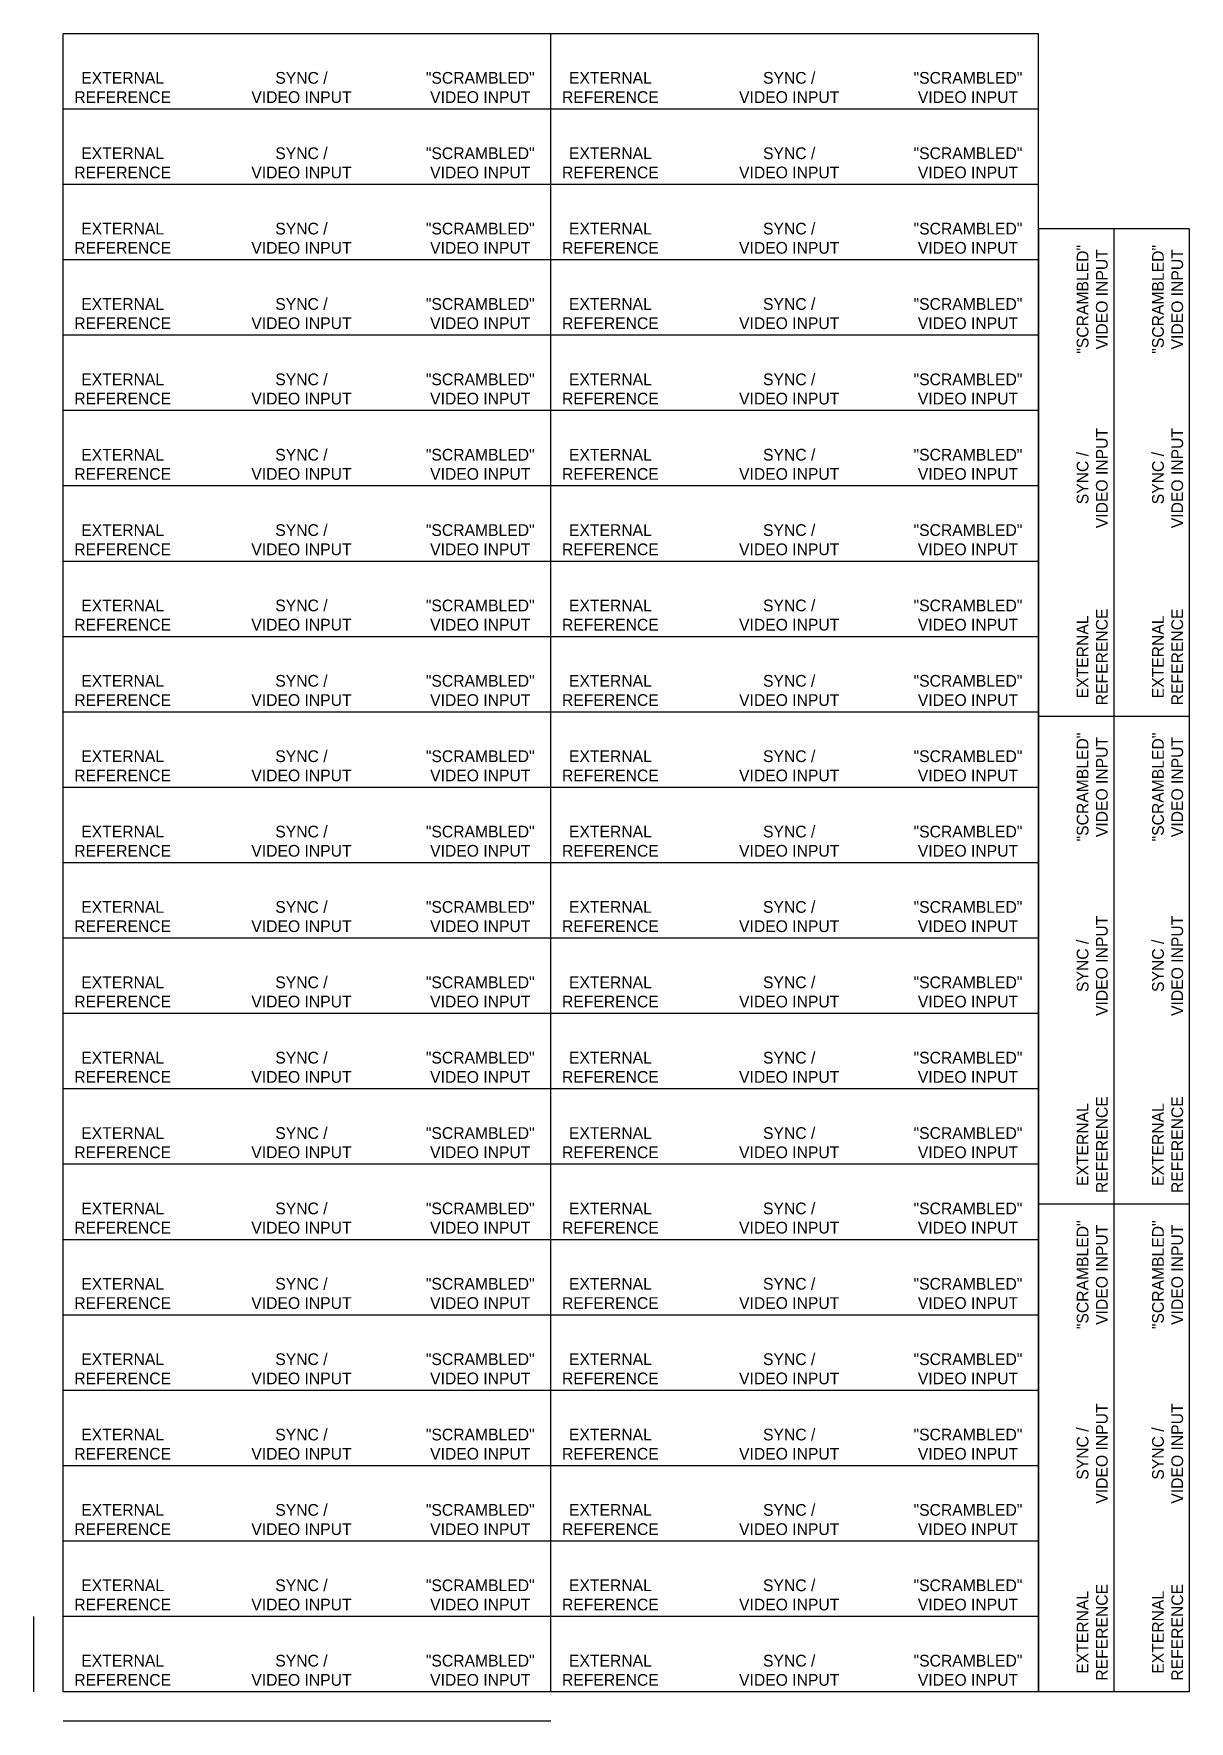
# Model space of a CAD drawing. Extents: x 5 to 202, y 5 to 293.
import ezdxf
from ezdxf.enums import TextEntityAlignment as Align

# ---------------------------------------------------------------- set-up
doc = ezdxf.new("R2010")
doc.units = 0
doc.layers.add('TEKST', color=7, linetype='CONTINUOUS')

msp = doc.modelspace()

# ---------------------------------------------------------------- linework, layer by layer
at = {"layer": 'TEKST', "color": 0}
for p, q in [((10, 279.85), (10, 292.7)), ((93.15, 279.85), (93.15, 292.7)), ((93.15, 279.85), (93.15, 292.7)), ((176.29, 279.85), (176.29, 292.7)), ((10, 267), (10, 279.85)), ((93.15, 267), (93.15, 279.85)), ((93.15, 267), (93.15, 279.85)), ((176.29, 267), (176.29, 279.85)), ((10, 254.15), (10, 267)), ((93.15, 254.15), (93.15, 267)), ((93.15, 254.15), (93.15, 267)), ((176.29, 254.15), (176.29, 267)), ((189.14, 259.44), (176.29, 259.44)), ((189.14, 259.44), (176.29, 259.44)), ((201.99, 259.44), (189.14, 259.44)), ((201.99, 259.44), (189.14, 259.44)), ((10, 241.3), (10, 254.15)), ((93.15, 241.3), (93.15, 254.15)), ((93.15, 241.3), (93.15, 254.15)), ((176.29, 241.3), (176.29, 254.15)), ((10, 228.45), (10, 241.3)), ((93.15, 228.45), (93.15, 241.3)), ((93.15, 228.45), (93.15, 241.3)), ((176.29, 228.45), (176.29, 241.3)), ((10, 215.6), (10, 228.45)), ((93.15, 215.6), (93.15, 228.45)), ((93.15, 215.6), (93.15, 228.45)), ((176.29, 215.6), (176.29, 228.45)), ((10, 202.75), (10, 215.6)), ((93.15, 202.75), (93.15, 215.6)), ((93.15, 202.75), (93.15, 215.6)), ((176.29, 202.75), (176.29, 215.6)), ((10, 189.9), (10, 202.75)), ((93.15, 189.9), (93.15, 202.75)), ((93.15, 189.9), (93.15, 202.75)), ((176.29, 189.9), (176.29, 202.75)), ((10, 177.05), (10, 189.9)), ((93.15, 177.05), (93.15, 189.9)), ((93.15, 177.05), (93.15, 189.9)), ((176.29, 177.05), (176.29, 189.9)), ((10, 164.2), (10, 177.05)), ((93.15, 164.2), (93.15, 177.05)), ((93.15, 164.2), (93.15, 177.05)), ((176.29, 164.2), (176.29, 177.05)), ((189.14, 176.29), (176.29, 176.29)), ((189.14, 176.29), (176.29, 176.29)), ((201.99, 176.29), (189.14, 176.29)), ((201.99, 176.29), (189.14, 176.29)), ((10, 151.35), (10, 164.2)), ((93.15, 151.35), (93.15, 164.2)), ((93.15, 151.35), (93.15, 164.2)), ((176.29, 151.35), (176.29, 164.2)), ((10, 138.5), (10, 151.35)), ((93.15, 138.5), (93.15, 151.35)), ((93.15, 138.5), (93.15, 151.35)), ((176.29, 138.5), (176.29, 151.35)), ((10, 125.65), (10, 138.5)), ((93.15, 125.65), (93.15, 138.5)), ((93.15, 125.65), (93.15, 138.5)), ((176.29, 125.65), (176.29, 138.5)), ((10, 112.8), (10, 125.65)), ((93.15, 112.8), (93.15, 125.65)), ((93.15, 112.8), (93.15, 125.65)), ((176.29, 112.8), (176.29, 125.65)), ((10, 99.95), (10, 112.8)), ((93.15, 99.95), (93.15, 112.8)), ((93.15, 99.95), (93.15, 112.8)), ((176.29, 99.95), (176.29, 112.8)), ((10, 87.1), (10, 99.95)), ((93.15, 87.1), (93.15, 99.95)), ((93.15, 87.1), (93.15, 99.95)), ((176.29, 87.1), (176.29, 99.95)), ((189.14, 93.15), (176.29, 93.15)), ((189.14, 93.15), (176.29, 93.15)), ((201.99, 93.15), (189.14, 93.15)), ((201.99, 93.15), (189.14, 93.15)), ((10, 74.25), (10, 87.1)), ((93.15, 74.25), (93.15, 87.1)), ((93.15, 74.25), (93.15, 87.1)), ((176.29, 74.25), (176.29, 87.1)), ((10, 61.4), (10, 74.25)), ((93.15, 61.4), (93.15, 74.25)), ((93.15, 61.4), (93.15, 74.25)), ((176.29, 61.4), (176.29, 74.25)), ((10, 48.55), (10, 61.4)), ((93.15, 48.55), (93.15, 61.4)), ((93.15, 48.55), (93.15, 61.4)), ((176.29, 48.55), (176.29, 61.4)), ((10, 35.7), (10, 48.55)), ((93.15, 35.7), (93.15, 48.55)), ((93.15, 35.7), (93.15, 48.55)), ((176.29, 35.7), (176.29, 48.55)), ((10, 22.85), (10, 35.7)), ((93.15, 22.85), (93.15, 35.7)), ((93.15, 22.85), (93.15, 35.7)), ((176.29, 22.85), (176.29, 35.7)), ((5, 10), (5, 22.85)), ((10, 10), (10, 22.85)), ((93.15, 10), (93.15, 22.85)), ((93.15, 10), (93.15, 22.85)), ((176.29, 10), (176.29, 22.85)), ((189.14, 10), (176.29, 10)), ((201.99, 10), (189.14, 10))]:
    msp.add_line(p, q, dxfattribs=at)
for points in [[(93.15, 292.7), (10, 292.7)], [(93.15, 292.7), (10, 292.7)], [(176.29, 292.7), (93.15, 292.7)], [(176.29, 292.7), (93.15, 292.7)], [(93.15, 279.85), (10, 279.85)], [(93.15, 279.85), (10, 279.85)], [(176.29, 279.85), (93.15, 279.85)], [(176.29, 279.85), (93.15, 279.85)], [(93.15, 267), (10, 267)], [(93.15, 267), (10, 267)], [(176.29, 267), (93.15, 267)], [(176.29, 267), (93.15, 267)], [(176.29, 259.44), (176.29, 176.29)], [(189.14, 259.44), (189.14, 176.29)], [(189.14, 259.44), (189.14, 176.29)], [(201.99, 259.44), (201.99, 176.29)], [(201.99, 259.44), (201.99, 176.29)], [(93.15, 254.15), (10, 254.15)], [(93.15, 254.15), (10, 254.15)], [(176.29, 254.15), (93.15, 254.15)], [(176.29, 254.15), (93.15, 254.15)], [(93.15, 241.3), (10, 241.3)], [(93.15, 241.3), (10, 241.3)], [(176.29, 241.3), (93.15, 241.3)], [(176.29, 241.3), (93.15, 241.3)], [(93.15, 228.45), (10, 228.45)], [(93.15, 228.45), (10, 228.45)], [(176.29, 228.45), (93.15, 228.45)], [(176.29, 228.45), (93.15, 228.45)], [(93.15, 215.6), (10, 215.6)], [(93.15, 215.6), (10, 215.6)], [(176.29, 215.6), (93.15, 215.6)], [(176.29, 215.6), (93.15, 215.6)], [(93.15, 202.75), (10, 202.75)], [(93.15, 202.75), (10, 202.75)], [(176.29, 202.75), (93.15, 202.75)], [(176.29, 202.75), (93.15, 202.75)], [(93.15, 189.9), (10, 189.9)], [(93.15, 189.9), (10, 189.9)], [(176.29, 189.9), (93.15, 189.9)], [(176.29, 189.9), (93.15, 189.9)], [(93.15, 177.05), (10, 177.05)], [(93.15, 177.05), (10, 177.05)], [(176.29, 177.05), (93.15, 177.05)], [(176.29, 177.05), (93.15, 177.05)], [(176.29, 176.29), (176.29, 93.15)], [(189.14, 176.29), (189.14, 93.15)], [(189.14, 176.29), (189.14, 93.15)], [(201.99, 176.29), (201.99, 93.15)], [(201.99, 176.29), (201.99, 93.15)], [(93.15, 164.2), (10, 164.2)], [(93.15, 164.2), (10, 164.2)], [(176.29, 164.2), (93.15, 164.2)], [(176.29, 164.2), (93.15, 164.2)], [(93.15, 151.35), (10, 151.35)], [(93.15, 151.35), (10, 151.35)], [(176.29, 151.35), (93.15, 151.35)], [(176.29, 151.35), (93.15, 151.35)], [(93.15, 138.5), (10, 138.5)], [(93.15, 138.5), (10, 138.5)], [(176.29, 138.5), (93.15, 138.5)], [(176.29, 138.5), (93.15, 138.5)], [(93.15, 125.65), (10, 125.65)], [(93.15, 125.65), (10, 125.65)], [(176.29, 125.65), (93.15, 125.65)], [(176.29, 125.65), (93.15, 125.65)], [(93.15, 112.8), (10, 112.8)], [(93.15, 112.8), (10, 112.8)], [(176.29, 112.8), (93.15, 112.8)], [(176.29, 112.8), (93.15, 112.8)], [(93.15, 99.95), (10, 99.95)], [(93.15, 99.95), (10, 99.95)], [(176.29, 99.95), (93.15, 99.95)], [(176.29, 99.95), (93.15, 99.95)], [(176.29, 93.15), (176.29, 10)], [(189.14, 93.15), (189.14, 10)], [(189.14, 93.15), (189.14, 10)], [(201.99, 93.15), (201.99, 10)], [(201.99, 93.15), (201.99, 10)], [(93.15, 87.1), (10, 87.1)], [(93.15, 87.1), (10, 87.1)], [(176.29, 87.1), (93.15, 87.1)], [(176.29, 87.1), (93.15, 87.1)], [(93.15, 74.25), (10, 74.25)], [(93.15, 74.25), (10, 74.25)], [(176.29, 74.25), (93.15, 74.25)], [(176.29, 74.25), (93.15, 74.25)], [(93.15, 61.4), (10, 61.4)], [(93.15, 61.4), (10, 61.4)], [(176.29, 61.4), (93.15, 61.4)], [(176.29, 61.4), (93.15, 61.4)], [(93.15, 48.55), (10, 48.55)], [(93.15, 48.55), (10, 48.55)], [(176.29, 48.55), (93.15, 48.55)], [(176.29, 48.55), (93.15, 48.55)], [(93.15, 35.7), (10, 35.7)], [(93.15, 35.7), (10, 35.7)], [(176.29, 35.7), (93.15, 35.7)], [(176.29, 35.7), (93.15, 35.7)], [(93.15, 22.85), (10, 22.85)], [(93.15, 22.85), (10, 22.85)], [(176.29, 22.85), (93.15, 22.85)], [(176.29, 22.85), (93.15, 22.85)], [(93.15, 10), (10, 10)], [(176.29, 10), (93.15, 10)], [(93.15, 5), (10, 5)]]:
    msp.add_lwpolyline(points, dxfattribs=at)

# ---------------------------------------------------------------- texts
for s, p in [('EXTERNAL', (20.16, 284.18)), ('SYNC /', (50.64, 284.18)), ('"SCRAMBLED"', (81.12, 284.18)), ('EXTERNAL', (103.31, 284.18)), ('SYNC /', (133.79, 284.18)), ('"SCRAMBLED"', (164.27, 284.18)), ('REFERENCE', (20.16, 280.9)), ('VIDEO INPUT', (50.64, 280.9)), ('VIDEO INPUT', (81.12, 280.9)), ('REFERENCE', (103.31, 280.9)), ('VIDEO INPUT', (133.79, 280.9)), ('VIDEO INPUT', (164.27, 280.9)), ('EXTERNAL', (20.16, 271.33)), ('SYNC /', (50.64, 271.33)), ('"SCRAMBLED"', (81.12, 271.33)), ('EXTERNAL', (103.31, 271.33)), ('SYNC /', (133.79, 271.33)), ('"SCRAMBLED"', (164.27, 271.33)), ('REFERENCE', (20.16, 268.05)), ('VIDEO INPUT', (50.64, 268.05)), ('VIDEO INPUT', (81.12, 268.05)), ('REFERENCE', (103.31, 268.05)), ('VIDEO INPUT', (133.79, 268.05)), ('VIDEO INPUT', (164.27, 268.05)), ('EXTERNAL', (20.16, 258.48)), ('SYNC /', (50.64, 258.48)), ('"SCRAMBLED"', (81.12, 258.48)), ('EXTERNAL', (103.31, 258.48)), ('SYNC /', (133.79, 258.48)), ('"SCRAMBLED"', (164.27, 258.48)), ('REFERENCE', (20.16, 255.2)), ('VIDEO INPUT', (50.64, 255.2)), ('VIDEO INPUT', (81.12, 255.2)), ('REFERENCE', (103.31, 255.2)), ('VIDEO INPUT', (133.79, 255.2)), ('VIDEO INPUT', (164.27, 255.2)), ('EXTERNAL', (20.16, 245.63)), ('SYNC /', (50.64, 245.63)), ('"SCRAMBLED"', (81.12, 245.63)), ('EXTERNAL', (103.31, 245.63)), ('SYNC /', (133.79, 245.63)), ('"SCRAMBLED"', (164.27, 245.63)), ('REFERENCE', (20.16, 242.35)), ('VIDEO INPUT', (50.64, 242.35)), ('VIDEO INPUT', (81.12, 242.35)), ('REFERENCE', (103.31, 242.35)), ('VIDEO INPUT', (133.79, 242.35)), ('VIDEO INPUT', (164.27, 242.35)), ('EXTERNAL', (20.16, 232.78)), ('SYNC /', (50.64, 232.78)), ('"SCRAMBLED"', (81.12, 232.78)), ('EXTERNAL', (103.31, 232.78)), ('SYNC /', (133.79, 232.78)), ('"SCRAMBLED"', (164.27, 232.78)), ('REFERENCE', (20.16, 229.5)), ('VIDEO INPUT', (50.64, 229.5)), ('VIDEO INPUT', (81.12, 229.5)), ('REFERENCE', (103.31, 229.5)), ('VIDEO INPUT', (133.79, 229.5)), ('VIDEO INPUT', (164.27, 229.5)), ('EXTERNAL', (20.16, 219.93)), ('SYNC /', (50.64, 219.93)), ('"SCRAMBLED"', (81.12, 219.93)), ('EXTERNAL', (103.31, 219.93)), ('SYNC /', (133.79, 219.93)), ('"SCRAMBLED"', (164.27, 219.93)), ('REFERENCE', (20.16, 216.65)), ('VIDEO INPUT', (50.64, 216.65)), ('VIDEO INPUT', (81.12, 216.65)), ('REFERENCE', (103.31, 216.65)), ('VIDEO INPUT', (133.79, 216.65)), ('VIDEO INPUT', (164.27, 216.65)), ('EXTERNAL', (20.16, 207.08)), ('SYNC /', (50.64, 207.08)), ('"SCRAMBLED"', (81.12, 207.08)), ('EXTERNAL', (103.31, 207.08)), ('SYNC /', (133.79, 207.08)), ('"SCRAMBLED"', (164.27, 207.08)), ('REFERENCE', (20.16, 203.8)), ('VIDEO INPUT', (50.64, 203.8)), ('VIDEO INPUT', (81.12, 203.8)), ('REFERENCE', (103.31, 203.8)), ('VIDEO INPUT', (133.79, 203.8)), ('VIDEO INPUT', (164.27, 203.8)), ('EXTERNAL', (20.16, 194.23)), ('SYNC /', (50.64, 194.23)), ('"SCRAMBLED"', (81.12, 194.23)), ('EXTERNAL', (103.31, 194.23)), ('SYNC /', (133.79, 194.23)), ('"SCRAMBLED"', (164.27, 194.23)), ('REFERENCE', (20.16, 190.95)), ('VIDEO INPUT', (50.64, 190.95)), ('VIDEO INPUT', (81.12, 190.95)), ('REFERENCE', (103.31, 190.95)), ('VIDEO INPUT', (133.79, 190.95)), ('VIDEO INPUT', (164.27, 190.95)), ('EXTERNAL', (20.16, 181.38)), ('SYNC /', (50.64, 181.38)), ('"SCRAMBLED"', (81.12, 181.38)), ('EXTERNAL', (103.31, 181.38)), ('SYNC /', (133.79, 181.38)), ('"SCRAMBLED"', (164.27, 181.38)), ('REFERENCE', (20.16, 178.1)), ('VIDEO INPUT', (50.64, 178.1)), ('VIDEO INPUT', (81.12, 178.1)), ('REFERENCE', (103.31, 178.1)), ('VIDEO INPUT', (133.79, 178.1)), ('VIDEO INPUT', (164.27, 178.1)), ('EXTERNAL', (20.16, 168.53)), ('SYNC /', (50.64, 168.53)), ('"SCRAMBLED"', (81.12, 168.53)), ('EXTERNAL', (103.31, 168.53)), ('SYNC /', (133.79, 168.53)), ('"SCRAMBLED"', (164.27, 168.53)), ('REFERENCE', (20.16, 165.25)), ('VIDEO INPUT', (50.64, 165.25)), ('VIDEO INPUT', (81.12, 165.25)), ('REFERENCE', (103.31, 165.25)), ('VIDEO INPUT', (133.79, 165.25)), ('VIDEO INPUT', (164.27, 165.25)), ('EXTERNAL', (20.16, 155.68)), ('SYNC /', (50.64, 155.68)), ('"SCRAMBLED"', (81.12, 155.68)), ('EXTERNAL', (103.31, 155.68)), ('SYNC /', (133.79, 155.68)), ('"SCRAMBLED"', (164.27, 155.68)), ('REFERENCE', (20.16, 152.4)), ('VIDEO INPUT', (50.64, 152.4)), ('VIDEO INPUT', (81.12, 152.4)), ('REFERENCE', (103.31, 152.4)), ('VIDEO INPUT', (133.79, 152.4)), ('VIDEO INPUT', (164.27, 152.4)), ('EXTERNAL', (20.16, 142.83)), ('SYNC /', (50.64, 142.83)), ('"SCRAMBLED"', (81.12, 142.83)), ('EXTERNAL', (103.31, 142.83)), ('SYNC /', (133.79, 142.83)), ('"SCRAMBLED"', (164.27, 142.83)), ('REFERENCE', (20.16, 139.55)), ('VIDEO INPUT', (50.64, 139.55)), ('VIDEO INPUT', (81.12, 139.55)), ('REFERENCE', (103.31, 139.55)), ('VIDEO INPUT', (133.79, 139.55)), ('VIDEO INPUT', (164.27, 139.55)), ('EXTERNAL', (20.16, 129.98)), ('SYNC /', (50.64, 129.98)), ('"SCRAMBLED"', (81.12, 129.98)), ('EXTERNAL', (103.31, 129.98)), ('SYNC /', (133.79, 129.98)), ('"SCRAMBLED"', (164.27, 129.98)), ('REFERENCE', (20.16, 126.7)), ('VIDEO INPUT', (50.64, 126.7)), ('VIDEO INPUT', (81.12, 126.7)), ('REFERENCE', (103.31, 126.7)), ('VIDEO INPUT', (133.79, 126.7)), ('VIDEO INPUT', (164.27, 126.7)), ('EXTERNAL', (20.16, 117.13)), ('SYNC /', (50.64, 117.13)), ('"SCRAMBLED"', (81.12, 117.13)), ('EXTERNAL', (103.31, 117.13)), ('SYNC /', (133.79, 117.13)), ('"SCRAMBLED"', (164.27, 117.13)), ('REFERENCE', (20.16, 113.85)), ('VIDEO INPUT', (50.64, 113.85)), ('VIDEO INPUT', (81.12, 113.85)), ('REFERENCE', (103.31, 113.85)), ('VIDEO INPUT', (133.79, 113.85)), ('VIDEO INPUT', (164.27, 113.85)), ('EXTERNAL', (20.16, 104.28)), ('SYNC /', (50.64, 104.28)), ('"SCRAMBLED"', (81.12, 104.28)), ('EXTERNAL', (103.31, 104.28)), ('SYNC /', (133.79, 104.28)), ('"SCRAMBLED"', (164.27, 104.28)), ('REFERENCE', (20.16, 101)), ('VIDEO INPUT', (50.64, 101)), ('VIDEO INPUT', (81.12, 101)), ('REFERENCE', (103.31, 101)), ('VIDEO INPUT', (133.79, 101)), ('VIDEO INPUT', (164.27, 101)), ('EXTERNAL', (20.16, 91.43)), ('SYNC /', (50.64, 91.43)), ('"SCRAMBLED"', (81.12, 91.43)), ('EXTERNAL', (103.31, 91.43)), ('SYNC /', (133.79, 91.43)), ('"SCRAMBLED"', (164.27, 91.43)), ('REFERENCE', (20.16, 88.15)), ('VIDEO INPUT', (50.64, 88.15)), ('VIDEO INPUT', (81.12, 88.15)), ('REFERENCE', (103.31, 88.15)), ('VIDEO INPUT', (133.79, 88.15)), ('VIDEO INPUT', (164.27, 88.15)), ('EXTERNAL', (20.16, 78.58)), ('SYNC /', (50.64, 78.58)), ('"SCRAMBLED"', (81.12, 78.58)), ('EXTERNAL', (103.31, 78.58)), ('SYNC /', (133.79, 78.58)), ('"SCRAMBLED"', (164.27, 78.58)), ('REFERENCE', (20.16, 75.3)), ('VIDEO INPUT', (50.64, 75.3)), ('VIDEO INPUT', (81.12, 75.3)), ('REFERENCE', (103.31, 75.3)), ('VIDEO INPUT', (133.79, 75.3)), ('VIDEO INPUT', (164.27, 75.3)), ('EXTERNAL', (20.16, 65.73)), ('SYNC /', (50.64, 65.73)), ('"SCRAMBLED"', (81.12, 65.73)), ('EXTERNAL', (103.31, 65.73)), ('SYNC /', (133.79, 65.73)), ('"SCRAMBLED"', (164.27, 65.73)), ('REFERENCE', (20.16, 62.45)), ('VIDEO INPUT', (50.64, 62.45)), ('VIDEO INPUT', (81.12, 62.45)), ('REFERENCE', (103.31, 62.45)), ('VIDEO INPUT', (133.79, 62.45)), ('VIDEO INPUT', (164.27, 62.45)), ('EXTERNAL', (20.16, 52.88)), ('SYNC /', (50.64, 52.88)), ('"SCRAMBLED"', (81.12, 52.88)), ('EXTERNAL', (103.31, 52.88)), ('SYNC /', (133.79, 52.88)), ('"SCRAMBLED"', (164.27, 52.88)), ('REFERENCE', (20.16, 49.6)), ('VIDEO INPUT', (50.64, 49.6)), ('VIDEO INPUT', (81.12, 49.6)), ('REFERENCE', (103.31, 49.6)), ('VIDEO INPUT', (133.79, 49.6)), ('VIDEO INPUT', (164.27, 49.6)), ('EXTERNAL', (20.16, 40.03)), ('SYNC /', (50.64, 40.03)), ('"SCRAMBLED"', (81.12, 40.03)), ('EXTERNAL', (103.31, 40.03)), ('SYNC /', (133.79, 40.03)), ('"SCRAMBLED"', (164.27, 40.03)), ('REFERENCE', (20.16, 36.75)), ('VIDEO INPUT', (50.64, 36.75)), ('VIDEO INPUT', (81.12, 36.75)), ('REFERENCE', (103.31, 36.75)), ('VIDEO INPUT', (133.79, 36.75)), ('VIDEO INPUT', (164.27, 36.75)), ('EXTERNAL', (20.16, 27.18)), ('SYNC /', (50.64, 27.18)), ('"SCRAMBLED"', (81.12, 27.18)), ('EXTERNAL', (103.31, 27.18)), ('SYNC /', (133.79, 27.18)), ('"SCRAMBLED"', (164.27, 27.18)), ('REFERENCE', (20.16, 23.9)), ('VIDEO INPUT', (50.64, 23.9)), ('VIDEO INPUT', (81.12, 23.9)), ('REFERENCE', (103.31, 23.9)), ('VIDEO INPUT', (133.79, 23.9)), ('VIDEO INPUT', (164.27, 23.9)), ('EXTERNAL', (20.16, 14.33)), ('SYNC /', (50.64, 14.33)), ('"SCRAMBLED"', (81.12, 14.33)), ('EXTERNAL', (103.31, 14.33)), ('SYNC /', (133.79, 14.33)), ('"SCRAMBLED"', (164.27, 14.33)), ('REFERENCE', (20.16, 11.05)), ('VIDEO INPUT', (50.64, 11.05)), ('VIDEO INPUT', (81.12, 11.05)), ('REFERENCE', (103.31, 11.05)), ('VIDEO INPUT', (133.79, 11.05)), ('VIDEO INPUT', (164.27, 11.05))]:
    msp.add_text(s, height=2, dxfattribs=at).set_placement(p, align=Align.CENTER)
for s, p in [('"SCRAMBLED"', (184.81, 247.42)), ('"SCRAMBLED"', (197.66, 247.42)), ('VIDEO INPUT', (188.09, 247.42)), ('VIDEO INPUT', (200.94, 247.42)), ('VIDEO INPUT', (188.09, 216.94)), ('VIDEO INPUT', (200.94, 216.94)), ('SYNC /', (184.81, 216.94)), ('SYNC /', (197.66, 216.94)), ('EXTERNAL', (184.81, 186.46)), ('REFERENCE', (188.09, 186.46)), ('EXTERNAL', (197.66, 186.46)), ('REFERENCE', (200.94, 186.46)), ('"SCRAMBLED"', (184.81, 164.27)), ('VIDEO INPUT', (188.09, 164.27)), ('"SCRAMBLED"', (197.66, 164.27)), ('VIDEO INPUT', (200.94, 164.27)), ('VIDEO INPUT', (188.09, 133.79)), ('VIDEO INPUT', (200.94, 133.79)), ('SYNC /', (184.81, 133.79)), ('SYNC /', (197.66, 133.79)), ('EXTERNAL', (184.81, 103.31)), ('REFERENCE', (188.09, 103.31)), ('EXTERNAL', (197.66, 103.31)), ('REFERENCE', (200.94, 103.31)), ('"SCRAMBLED"', (184.81, 81.12)), ('VIDEO INPUT', (188.09, 81.12)), ('"SCRAMBLED"', (197.66, 81.12)), ('VIDEO INPUT', (200.94, 81.12)), ('VIDEO INPUT', (188.09, 50.64)), ('VIDEO INPUT', (200.94, 50.64)), ('SYNC /', (184.81, 50.64)), ('SYNC /', (197.66, 50.64)), ('EXTERNAL', (184.81, 20.16)), ('REFERENCE', (188.09, 20.16)), ('EXTERNAL', (197.66, 20.16)), ('REFERENCE', (200.94, 20.16))]:
    msp.add_text(s, height=2, rotation=90, dxfattribs=at).set_placement(p, align=Align.CENTER)

doc.saveas('drawing.dxf')
